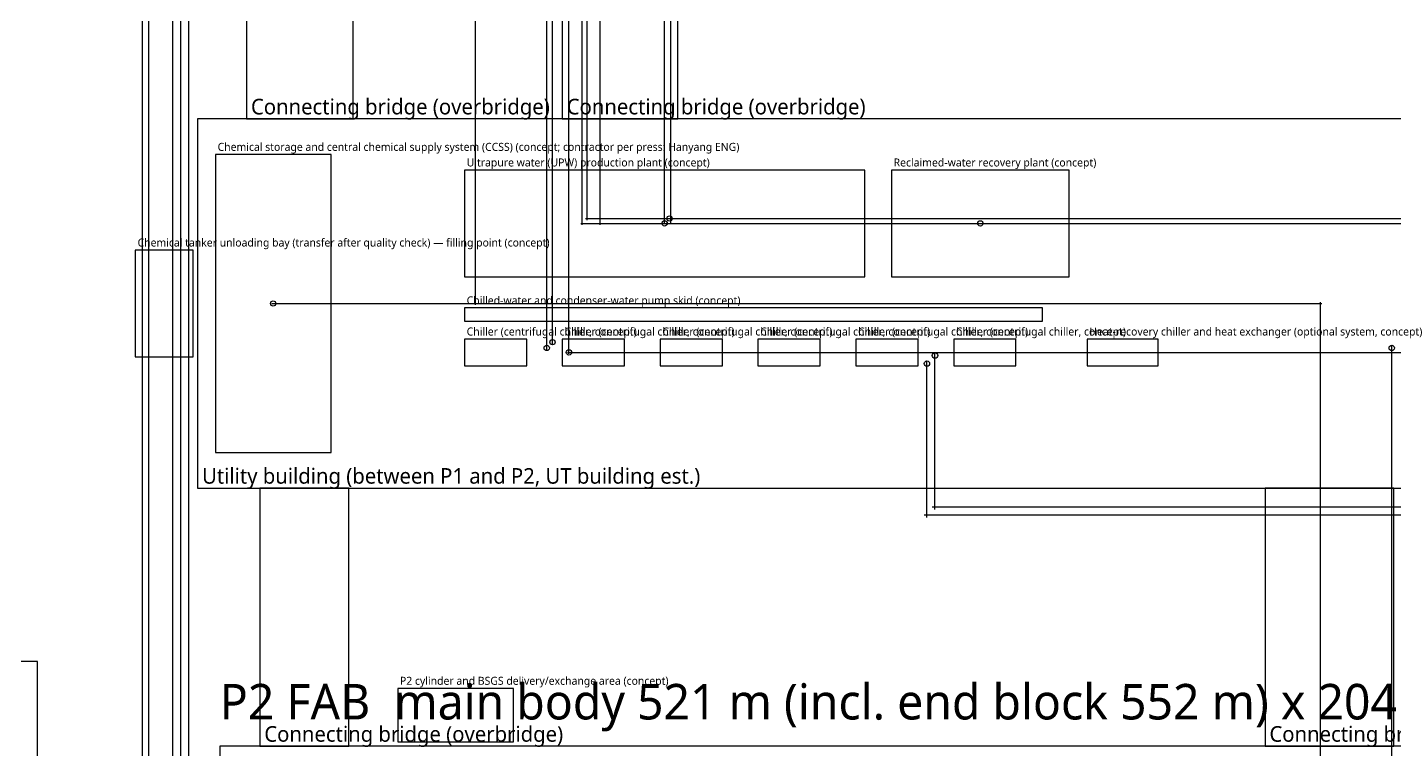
# Model space of a CAD drawing. Header units: metres. Extents: x -1640 to 1560, y -268 to 2338.
# Drawn here: x -352.3 to -44.8, y 1747.2 to 1909.6 of the extents above; entities that cross this region are included whole.
import ezdxf

# ---------------------------------------------------------------- set-up
doc = ezdxf.new("R2010")
doc.units = ezdxf.units.M
for name, color, linetype in [('AUX', 8, 'Continuous'), ('OUTLINE', 7, 'Continuous'), ('TEXT', 7, 'Continuous'), ('UTIL_CHEM_CONCEPT', 6, 'Continuous'), ('UTIL_CHEM_RISER', 6, 'Continuous'), ('UTIL_CHW.R_CONCEPT', 2, 'Continuous'), ('UTIL_CHW.R_RISER', 2, 'Continuous'), ('UTIL_CHW.S_CONCEPT', 1, 'Continuous'), ('UTIL_CHW.S_RISER', 1, 'Continuous'), ('UTIL_CW.R_CONCEPT', 4, 'Continuous'), ('UTIL_CW.R_RISER', 4, 'Continuous'), ('UTIL_CW.S_CONCEPT', 3, 'Continuous'), ('UTIL_CW.S_RISER', 3, 'Continuous'), ('UTIL_ELEC.MV_CONCEPT', 1, 'Continuous'), ('UTIL_FILL_EXCHANGE_POINT', 2, 'Continuous'), ('UTIL_GAS.BULK_CONCEPT', 2, 'Continuous'), ('UTIL_HR_CONCEPT', 5, 'Continuous'), ('UTIL_HR_RISER', 5, 'Continuous'), ('UTIL_PLANT', 2, 'Continuous'), ('UTIL_RCL_CONCEPT', 3, 'Continuous'), ('UTIL_RCL_RISER', 3, 'Continuous'), ('UTIL_TEXT', 7, 'Continuous'), ('UTIL_UPW.R_CONCEPT', 2, 'Continuous'), ('UTIL_UPW.R_RISER', 2, 'Continuous'), ('UTIL_UPW.S_CONCEPT', 1, 'Continuous'), ('UTIL_UPW.S_RISER', 1, 'Continuous'), ('UTIL_WTR.RAW_CONCEPT', 4, 'Continuous'), ('UTIL_WTR.REUSE_CONCEPT', 5, 'Continuous')]:
    doc.layers.add(name, color=color, linetype=linetype)
doc.styles.add('KO', font='malgun.ttf')

msp = doc.modelspace()

# ---------------------------------------------------------------- linework, layer by layer
at = {"layer": 'AUX'}
for points in [[(-303, 1889), (-279, 1889), (-279, 1941), (-303, 1941)], [(-232, 1889), (-206, 1889), (-206, 1941), (-232, 1941)], [(-314, 1806), (-2, 1806), (-2, 1889), (-314, 1889)], [(-300, 1748), (-280, 1748), (-280, 1806), (-300, 1806)], [(-74, 1748), (-45, 1748), (-45, 1806), (-74, 1806)], [(-522, 1585), (-350, 1585), (-350, 1767), (-522, 1767)]]:
    msp.add_lwpolyline(points, close=True, dxfattribs=at)
at = {"layer": 'OUTLINE'}
msp.add_lwpolyline([(-309, 1544), (243, 1544), (243, 1748), (-309, 1748)], close=True, dxfattribs=at)
at = {"layer": 'UTIL_CHEM_CONCEPT'}
for p, q in [((-251.5, 1847.2), (-251.5, 1956.8)), ((-61.5, 1732.2), (-61.5, 1847.8)), ((-297.3, 1847.5), (-251.2, 1847.5)), ((-297.3, 1847.5), (-61.2, 1847.5))]:
    msp.add_line(p, q, dxfattribs=at)
at = {"layer": 'UTIL_CHEM_RISER'}
msp.add_circle((-297, 1847.5), 0.6, dxfattribs=at)
msp.add_circle((-297, 1847.5), 0.6, dxfattribs=at)
at = {"layer": 'UTIL_CHW.R_CONCEPT'}
msp.add_line((-234.2, 1838.2), (-234.2, 1950.4), dxfattribs=at)
at = {"layer": 'UTIL_CHW.R_RISER'}
msp.add_circle((-234.2, 1838.8), 0.6, dxfattribs=at)
at = {"layer": 'UTIL_CHW.S_CONCEPT'}
for p, q in [((-235.5, 1836.9), (-235.5, 1949.1)), ((-45.5, 1739.9), (-45.5, 1838.1))]:
    msp.add_line(p, q, dxfattribs=at)
at = {"layer": 'UTIL_CHW.S_RISER'}
for centre in [(-235.5, 1837.5), (-45.5, 1837.5)]:
    msp.add_circle(centre, 0.6, dxfattribs=at)
at = {"layer": 'UTIL_CW.R_CONCEPT'}
for p, q in [((-148.2, 1801.2), (-148.2, 1836.4)), ((-148.8, 1801.8), (252.4, 1801.8))]:
    msp.add_line(p, q, dxfattribs=at)
at = {"layer": 'UTIL_CW.R_RISER'}
msp.add_circle((-148.2, 1835.8), 0.6, dxfattribs=at)
at = {"layer": 'UTIL_CW.S_CONCEPT'}
for p, q in [((-150, 1799.4), (-150, 1834.6)), ((-150.6, 1800), (250.6, 1800))]:
    msp.add_line(p, q, dxfattribs=at)
at = {"layer": 'UTIL_CW.S_RISER'}
msp.add_circle((-150, 1834), 0.6, dxfattribs=at)
at = {"layer": 'UTIL_ELEC.MV_CONCEPT'}
for p, q in [((-319.6, 853.35), (-319.6, 1931.25)), ((-317.8, 851.55), (-317.8, 1929.45))]:
    msp.add_line(p, q, dxfattribs=at)
at = {"layer": 'UTIL_FILL_EXCHANGE_POINT'}
for points in [[(-328, 1835.5), (-315, 1835.5), (-315, 1859.5), (-328, 1859.5)], [(-269, 1749), (-243, 1749), (-243, 1761), (-269, 1761)]]:
    msp.add_lwpolyline(points, close=True, dxfattribs=at)
at = {"layer": 'UTIL_GAS.BULK_CONCEPT'}
msp.add_line((-316, 879.5), (-316, 1925.5), dxfattribs=at)
at = {"layer": 'UTIL_HR_CONCEPT'}
for p, q in [((-230.5, 1836.15), (-230.5, 1951.85)), ((-230.85, 1836.5), (-105.65, 1836.5)), ((-106.35, 1836.5), (-40.15, 1836.5))]:
    msp.add_line(p, q, dxfattribs=at)
at = {"layer": 'UTIL_HR_RISER'}
msp.add_circle((-230.5, 1836.5), 0.6, dxfattribs=at)
at = {"layer": 'UTIL_PLANT'}
for points in [[(-310, 1814), (-284, 1814), (-284, 1881), (-310, 1881)], [(-254, 1853.5), (-164, 1853.5), (-164, 1877.5), (-254, 1877.5)], [(-158, 1853.5), (-118, 1853.5), (-118, 1877.5), (-158, 1877.5)], [(-254, 1843.5), (-124, 1843.5), (-124, 1846.5), (-254, 1846.5)], [(-254, 1833.5), (-240, 1833.5), (-240, 1839.5), (-254, 1839.5)], [(-232, 1833.5), (-218, 1833.5), (-218, 1839.5), (-232, 1839.5)], [(-210, 1833.5), (-196, 1833.5), (-196, 1839.5), (-210, 1839.5)], [(-188, 1833.5), (-174, 1833.5), (-174, 1839.5), (-188, 1839.5)], [(-166, 1833.5), (-152, 1833.5), (-152, 1839.5), (-166, 1839.5)], [(-144, 1833.5), (-130, 1833.5), (-130, 1839.5), (-144, 1839.5)], [(-114, 1833.5), (-98, 1833.5), (-98, 1839.5), (-114, 1839.5)]]:
    msp.add_lwpolyline(points, close=True, dxfattribs=at)
at = {"layer": 'UTIL_RCL_CONCEPT'}
for p, q in [((-223.5, 1865.2), (-223.5, 1962.8)), ((-223.8, 1865.5), (-137.7, 1865.5)), ((-138.3, 1865.5), (-33.2, 1865.5))]:
    msp.add_line(p, q, dxfattribs=at)
at = {"layer": 'UTIL_RCL_RISER'}
msp.add_circle((-138, 1865.5), 0.6, dxfattribs=at)
msp.add_circle((-138, 1865.5), 0.6, dxfattribs=at)
at = {"layer": 'UTIL_UPW.R_CONCEPT'}
for p, q in [((-226.4, 1866.25), (-226.4, 1960.95)), ((-226.75, 1866.6), (-207.55, 1866.6)), ((-208.25, 1866.6), (-36.05, 1866.6))]:
    msp.add_line(p, q, dxfattribs=at)
at = {"layer": 'UTIL_UPW.R_RISER'}
msp.add_circle((-207.9, 1866.6), 0.6, dxfattribs=at)
msp.add_circle((-207.9, 1866.6), 0.6, dxfattribs=at)
at = {"layer": 'UTIL_UPW.S_CONCEPT'}
for p, q in [((-227.5, 1865.15), (-227.5, 1959.85)), ((-227.85, 1865.5), (-208.65, 1865.5)), ((-209.35, 1865.5), (-37.15, 1865.5))]:
    msp.add_line(p, q, dxfattribs=at)
at = {"layer": 'UTIL_UPW.S_RISER'}
msp.add_circle((-209, 1865.5), 0.6, dxfattribs=at)
msp.add_circle((-209, 1865.5), 0.6, dxfattribs=at)
at = {"layer": 'UTIL_WTR.RAW_CONCEPT'}
for p, q in [((-325, 1191.6), (-325, 1933.4)), ((-209, 1865.6), (-209, 1933.4))]:
    msp.add_line(p, q, dxfattribs=at)
at = {"layer": 'UTIL_WTR.REUSE_CONCEPT'}
for p, q in [((-326.4, 1193), (-326.4, 1934.8)), ((-207.6, 1865.6), (-207.6, 1934.8))]:
    msp.add_line(p, q, dxfattribs=at)

# ---------------------------------------------------------------- texts
at = {"layer": 'TEXT', "style": 'KO'}
for s, height, p in [('Connecting bridge (overbridge)', 3.5, (-302, 1890)), ('Connecting bridge (overbridge)', 3.5, (-231, 1890)), ('Utility building (between P1 and P2, UT building est.)', 3.5, (-313, 1807)), ('P2 FAB  main body 521 m (incl. end block 552 m) x 204 m  [measured from satellite imagery]', 8, (-309, 1754)), ('Connecting bridge (overbridge)', 3.5, (-299, 1749)), ('Connecting bridge (overbridge; added in v7.16 from satellite imagery)', 3.5, (-73, 1749))]:
    msp.add_text(s, height=height, dxfattribs=at).set_placement(p)
at = {"layer": 'UTIL_TEXT', "style": 'KO'}
for s, p in [('Chemical storage and central chemical supply system (CCSS) (concept; contractor per press: Hanyang ENG)', (-309.5, 1881.8)), ('Ultrapure water (UPW) production plant (concept)', (-253.5, 1878.3)), ('Reclaimed-water recovery plant (concept)', (-157.5, 1878.3)), ('Chemical tanker unloading bay (transfer after quality check) — filling point (concept)', (-327.5, 1860.3)), ('Chilled-water and condenser-water pump skid (concept)', (-253.5, 1847.3)), ('Chiller (centrifugal chiller, concept)', (-253.5, 1840.3)), ('Chiller (centrifugal chiller, concept)', (-231.5, 1840.3)), ('Chiller (centrifugal chiller, concept)', (-209.5, 1840.3)), ('Chiller (centrifugal chiller, concept)', (-187.5, 1840.3)), ('Chiller (centrifugal chiller, concept)', (-165.5, 1840.3)), ('Chiller (centrifugal chiller, concept)', (-143.5, 1840.3)), ('Heat-recovery chiller and heat exchanger (optional system, concept)', (-113.5, 1840.3)), ('P2 cylinder and BSGS delivery/exchange area (concept)', (-268.5, 1761.8))]:
    msp.add_text(s, height=1.8, dxfattribs=at).set_placement(p)

doc.saveas('drawing.dxf')
